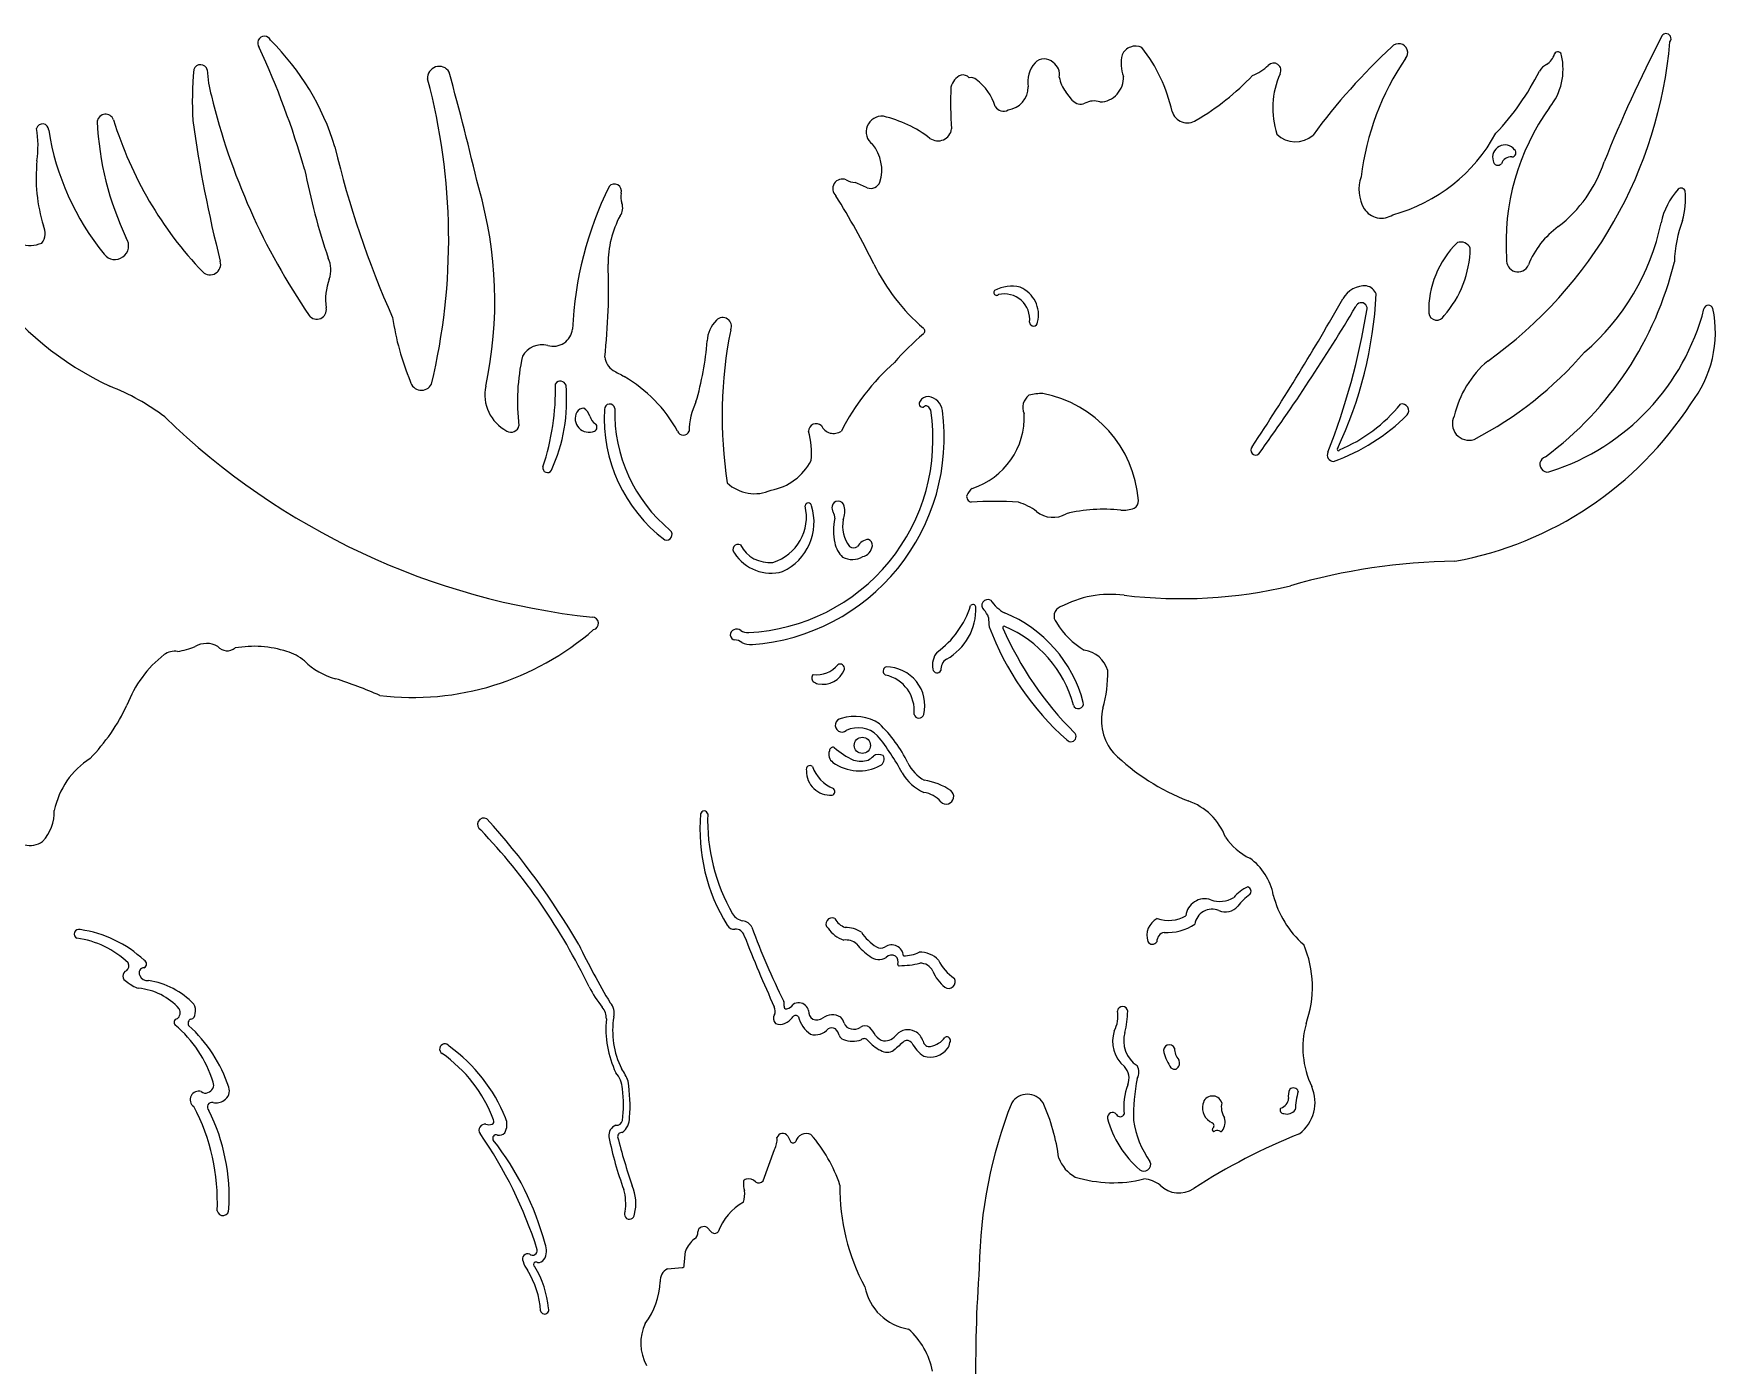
# Model space of a CAD drawing. Extents: x 0 to 13.3, y 0 to 13.3.
# Drawn here: x 5.59 to 13.35, y 7.13 to 13.28 of the extents above; entities that cross this region are included whole.
import ezdxf

# ---------------------------------------------------------------- set-up
doc = ezdxf.new("R2010")
doc.units = 0
doc.layers.add('WHITE', color=7, linetype='CONTINUOUS')

msp = doc.modelspace()

# ---------------------------------------------------------------- linework, layer by layer
at = {"layer": 'WHITE', "linetype": 'CONTINUOUS'}
for p, q in [((10.380164, 12.974137), (10.348915, 13.013197)), ((9.065309, 8.192258), (9.077712, 8.167453)), ((8.952478, 7.986813), (9.004556, 8.131504)), ((8.693239, 7.770578), (8.711842, 7.751974)), ((8.587819, 7.596945), (8.59379, 7.66263)), ((8.50992, 7.580187), (8.577742, 7.586868))]:
    msp.add_line(p, q, dxfattribs=at)
msp.add_circle((9.409567, 9.996758), 0.0375, dxfattribs=at)
for centre, radius, start, end in [((13.118643, 13.258826), 0.023353, -40.338891, 165.137743), ((6.650242, 13.238834), 0.031277, 23.647795, 220.504895), ((2.953131, 11.531922), 4.042025, 16.162962, 24.662073), ((5.85747, 12.420662), 1.168257, 16.859558, 45.322371), ((10.670284, 13.156904), 0.067683, 64.123216, 156.260705), ((10.133365, 12.770533), 0.721751, 12.189223, 38.294143), ((13.795929, 11.122638), 2.859683, 132.784228, 143.746903), ((11.88514, 13.19421), 0.041708, -41.021267, 139.299367), ((11.126567, 13.414563), 2.017125, -54.576963, -4.85887), ((12.619519, 13.181439), 0.016713, 0, 154.331368), ((19.224474, 10.114591), 6.890664, 152.795167, 158.055157), ((6.354904, 13.106431), 0.032377, 14.156958, 161.542324), ((7.456642, 13.077625), 0.053455, 30.393045, 185.067143), ((10.297982, 13.061667), 0.125217, 136.914835, 191.591991), ((10.249749, 13.105692), 0.059923, 46.941285, 136.15542), ((10.248219, 13.092154), 0.071323, -9.127212, 53.482391), ((10.771702, 13.144366), 0.168149, 166.313396, 200.839399), ((11.118876, 13.312606), 0.241547, -67.722633, -47.1128), ((11.307816, 13.11268), 0.033607, -28.639138, 136.939346), ((12.910156, 12.482914), 1.206188, 145.457935, 173.401109), ((12.605054, 13.066951), 0.082142, 117.178021, 149.696006), ((12.521524, 13.213275), 0.086502, -57.865871, -16.519529), ((12.364266, 13.117457), 0.279391, -39.006661, 13.238674), ((8.044823, 12.963836), 1.727405, 174.923658, 182.762453), ((6.937507, 13.141598), 0.551882, -177.169967, -164.545982), ((4.636682, 12.333358), 2.863849, -13.501829, 14.96536), ((-8.896228, 8.635714), 16.997002, 13.38553, 15.243757), ((9.89587, 13.018468), 0.078895, 112.829069, 167.627698), ((9.871462, 13.047775), 0.043849, 44.999945, 98.130103), ((9.910736, 13.041576), 0.038113, 49.397649, 102.529863), ((9.792121, 12.876689), 0.241116, 16.63033, 53.500661), ((10.46321, 13.104951), 0.146567, -170.531637, -141.243027), ((10.503067, 13.07836), 0.111658, -88.335371, 3.17644), ((10.360919, 13.891113), 1.168305, -59.694056, -43.352567), ((11.692849, 12.938179), 0.389224, 155.986881, 197.933544), ((11.498256, 13.622047), 1.156234, -43.739603, -26.374802), ((9.399789, 13.720793), 3.081028, -166.366075, -145.623877), ((11.148851, 12.959755), 1.332192, 176.746029, 185.060338), ((10.067782, 13.036505), 0.107537, -82.240491, 0), ((10.417371, 13.005444), 0.048626, -139.92274, -66.18218), ((10.478349, 12.883793), 0.087542, 71.372816, 118.179471), ((5.916829, 12.870485), 0.039615, 21.003916, 169.265051), ((7.643696, 13.403031), 1.767595, -162.947395, -136.308567), ((9.499484, 12.829004), 0.071972, 84.147103, 232.813182), ((9.381403, 12.357848), 0.557055, 52.324537, 76.988418), ((10.060597, 12.967399), 0.043282, -149.903133, -59.903132), ((10.909828, 12.944553), 0.074205, -163.054003, -56.794553), ((13.45071, 12.317107), 1.070394, 144.308003, 184.009539), ((5.138302, 12.763094), 0.467043, -8.358454, 10.038387), ((5.6259, 12.836762), 0.028765, 0.345909, 164.388069), ((6.840926, 13.022695), 1.200718, -171.100206, -140.799957), ((7.296885, 12.945318), 1.42058, -177.278365, -154.678544), ((12.409647, 13.73589), 6.149988, -172.005702, -165.838864), ((9.75849, 12.85123), 0.063995, -124.907732, -8.06738), ((11.40862, 12.90418), 0.121575, -135.078337, -48.078685), ((11.654491, 13.191866), 0.773009, -74.697875, -28.531267), ((6.573518, 13.006035), 1.493851, -171.107448, -115.202372), ((11.247643, 13.765509), 4.388982, -166.74913, -155.883974), ((9.313706, 12.652376), 0.185669, -17.264419, 39.977867), ((12.37537, 12.711141), 0.056989, 38.219388, 197.18003), ((12.407085, 12.732195), 0.019294, -88.051845, 47.4061), ((6.364287, 12.618734), 0.767721, 174.283658, 196.935424), ((10.056441, 13.292346), 3.283093, -168.843497, -161.420892), ((12.342419, 12.695979), 0.021559, -175.556249, -40.748601), ((12.402608, 12.666818), 0.046379, 83.646347, 161.014648), ((12.239495, 12.886712), 0.625416, -52.3237, -18.358721), ((9.747002, 11.83908), 1.677071, 153.91533, 177.278581), ((8.265556, 12.555601), 0.032428, -18.185217, 139.905314), ((9.317432, 12.566289), 0.044518, 66.383325, 228.245214), ((9.378275, 12.67656), 0.081716, -121.756976, -91.247786), ((9.124063, 11.944621), 0.697523, 63.763887, 68.783181), ((9.447266, 12.615146), 0.047255, -108.312758, -22.224881), ((11.875132, 12.562028), 0.173682, 159.966573, 210.534855), ((5.850532, 12.049091), 1.862978, -12.222621, 16.254864), ((8.243245, 12.477393), 0.060471, -36.593108, 20.886482), ((8.402235, 12.52978), 0.107028, 171.564649, 196.740404), ((6.077622, 10.536788), 3.780254, 26.41247, 31.876056), ((13.418231, 12.343263), 0.32878, 137.806601, 168.482855), ((13.188071, 12.547572), 0.021282, 22.788591, 129.117915), ((12.802559, 12.524203), 0.406364, -14.883672, 4.461697), ((8.698677, 12.221172), 0.462632, 151.581099, 180.480134), ((11.805629, 12.525783), 0.095491, -147.008567, -56.384171), ((13.759326, 12.207816), 0.602566, 159.399816, 177.964299), ((5.564758, 12.360553), 0.073701, -37.843106, 27.954081), ((12.863763, 12.059965), 0.41064, 126.111321, 157.875317), ((12.033737, 12.634401), 1.086002, -49.254765, -11.983849), ((5.565488, 12.459622), 0.155309, -105.325418, -68.281743), ((5.960152, 12.302797), 0.063182, -141.892126, 33.578023), ((12.464375, 12.002383), 0.441107, 134.400301, 181.373359), ((11.73161, 12.30072), 0.483988, -41.43539, -1.123312), ((12.171406, 12.272087), 0.048075, 23.467878, 109.009425), ((6.399322, 12.217751), 0.04913, -133.344114, 16.005065), ((6.8345, 12.191787), 0.122722, -20.326329, 26.375874), ((5.393433, 12.102015), 2.844965, -6.328285, 2.322298), ((10.276615, 12.610956), 0.903137, -154.233575, -130.370596), ((12.434951, 12.234991), 0.05252, 172.040959, 337.1801), ((11.618311, 12.598801), 1.582588, -53.383362, -13.504922), ((7.192918, 12.056702), 0.26031, 159.196017, 189.018006), ((10.098247, 11.958893), 0.157629, 75.350746, 119.640967), ((10.084549, 11.983848), 0.13834, -14.090776, 67.220887), ((11.728565, 12.002558), 0.115346, 86.031975, 151.243849), ((11.724981, 12.058029), 0.06071, 21.614652, 79.017973), ((10.0289, 12.086617), 0.012658, 132.864278, 313.597686), ((10.064966, 11.96338), 0.117301, -6.467137, 103.476563), ((0.911945, 18.152797), 12.327525, -33.352217, -29.630297), ((9.866065, 12.180089), 1.91795, -25.124829, -2.979641), ((11.712387, 12.013166), 0.027178, -19.447277, 160.732002), ((6.891936, 12.008563), 0.044499, -142.010989, 9.490264), ((8.444572, 12.146292), 1.215369, -171.766093, -157.302148), ((8.827521, 11.861539), 0.133602, 133.195206, 179.222768), ((8.76524, 11.931374), 0.040132, -23.354967, 136.619636), ((4.021068, 16.581464), 8.919075, -35.972297, -30.743036), ((8.50176, 12.541878), 3.280629, -21.305443, -9.434503), ((12.060746, 11.997488), 0.03778, -171.358126, -26.840955), ((12.258803, 12.279282), 1.069244, -72.092526, -14.49287), ((12.811715, 11.902947), 0.534773, -37.990847, 11.831489), ((13.314688, 12.006964), 0.021199, 15.397778, 167.111497), ((7.983876, 11.927556), 0.088391, -107.26914, -5.745531), ((10.766827, 11.517686), 2.004605, 168.554684, 188.881368), ((10.591325, 10.845342), 1.383432, 130.567036, 138.347493), ((9.680129, 11.909571), 0.01759, -49.177974, 49.177974), ((10.200124, 11.951082), 0.018626, -177.185817, -2.814183), ((7.932749, 11.74102), 0.105118, 76.304683, 150.591491), ((7.298477, 11.976973), 1.400072, -16.384141, -4.654931), ((11.436539, 12.940296), 1.726154, -62.526136, -40.833622), ((8.746033, 11.586422), 0.928058, 167.161735, 187.091504), ((8.30767, 11.800266), 0.087413, -172.217043, -123.773288), ((13.128715, 20.582809), 10.105841, -118.807198, -118.473617), ((10.287797, 10.948424), 1.095253, 131.80958, 152.90662), ((12.603382, 11.409447), 0.474606, 130.410996, 166.919524), ((5.555968, 10.675393), 1.050678, 52.860287, 68.712657), ((7.37455, 11.688089), 0.05234, -168.121779, -26.523231), ((7.856495, 11.615817), 0.189247, 168.150082, 242.552573), ((6.839507, 11.643473), 1.154226, -18.232828, 1.114419), ((7.258761, 11.591394), 0.786242, -24.395875, 4.911743), ((8.016114, 11.650847), 0.027165, 16.830259, 146.295221), ((7.971156, 11.121022), 0.670691, 29.165532, 59.583471), ((8.243181, 11.54833), 0.023836, 8.621654, 181.783604), ((8.954077, 11.437072), 0.344384, 155.104193, 178.391199), ((9.68839, 11.574505), 0.017203, 136.865209, 282.38229), ((9.713589, 11.561027), 0.045413, 88.871457, 146.234167), ((9.706095, 11.533619), 0.073294, 7.054542, 83.428059), ((10.218395, 11.557072), 0.068178, 125.541568, 205.220151), ((10.239629, 11.388195), 0.232463, 89.071294, 105.178726), ((10.141256, 11.086171), 0.544129, 4.353964, 79.180548), ((11.343602, 12.012485), 0.704276, -67.631046, -38.725589), ((11.900311, 11.541944), 0.030821, -39.627619, 103.638377), ((11.845253, 12.472547), 1.653516, -79.568699, -32.92578), ((8.516682, 13.910235), 3.34049, -134.139818, -96.067518), ((8.147308, 11.505161), 0.062939, 152.020232, 294.466158), ((8.123482, 11.516932), 0.036384, 87.927845, 150.788393), ((8.090791, 11.499934), 0.063274, 14.979251, 57.489795), ((8.210505, 11.532903), 0.0609, -164.168426, -121.657883), ((8.922138, 11.50699), 0.703952, 176.693787, 232.893364), ((8.974387, 11.534514), 0.707853, 178.592363, 230.414998), ((8.841828, 11.410552), 0.893921, -87.201349, 8.584841), ((8.829542, 11.416741), 0.957601, -85.659657, 7.553546), ((9.703453, 11.549743), 0.013882, 55.056957, 145.017143), ((9.694223, 11.532192), 0.033648, 20.527947, 59.295608), ((9.812092, 11.511746), 0.345008, -72.368482, 2.703862), ((11.283787, 12.159617), 0.903397, -70.569469, -44.868532), ((12.209373, 11.481855), 0.076732, 152.858273, 287.847179), ((7.788636, 11.479724), 0.03728, -121.308283, -12.193727), ((8.165063, 11.466165), 0.020092, -65.563868, 47.866937), ((8.583518, 11.45654), 0.028076, -162.018322, -20.428472), ((9.196664, 11.446737), 0.035119, 47.61471, 180.354489), ((8.790311, 11.346322), 0.384518, -5.165656, 15.104509), ((9.277388, 11.499396), 0.062997, -154.904372, -55.872694), ((11.224583, 11.359193), 0.022279, 133.635527, 311.291959), ((11.584315, 11.336872), 0.029199, 153.512337, 270), ((11.606483, 11.362263), 0.005253, 138.502741, 348.367011), ((7.956352, 11.277128), 0.02122, 165.781459, 330.396241), ((8.94254, 11.430407), 0.259473, -79.816466, -27.224945), ((12.572246, 11.294178), 0.035789, 106.204471, 295.359971), ((8.912131, 11.342701), 0.184217, -133.101669, -65.537318), ((9.9606, 11.123402), 0.074041, 126.467598, 158.369405), ((8.933937, 11.05016), 0.217698, -73.289028, 13.951028), ((8.934739, 11.027151), 0.252043, -64.912275, 17.429464), ((9.160211, 11.100854), 0.015105, 6.812435, 173.187565), ((9.31422, 11.094958), 0.044631, 172.728002, 208.530983), ((9.297853, 11.096464), 0.028211, 8.445335, 171.554665), ((9.223987, 11.076056), 0.104691, -20.811828, 13.56287), ((9.916487, 11.144802), 0.025407, 166.589529, 259.522116), ((10.014514, 9.409346), 1.713551, 86.136066, 93.434241), ((10.064828, 10.889517), 0.238555, 51.45412, 74.149182), ((10.646703, 11.124205), 0.037257, -62.206732, 5.04217), ((9.234283, 11.047919), 0.048168, -3.716473, 32.27572), ((9.573038, 10.987952), 0.296194, 168.93533, 191.06467), ((9.469568, 11.007528), 0.151006, 168.025364, 217.994008), ((10.289399, 11.169204), 0.120138, -129.191764, -59.440291), ((10.520233, 10.392759), 0.694073, 83.237754, 104.156646), ((10.605804, 11.269498), 0.187533, -91.174537, -71.897242), ((8.505821, 10.970004), 0.025823, -108.930997, 47.316215), ((9.445038, 10.881564), 0.066484, 96.248141, 150.232609), ((9.430042, 10.922634), 0.026195, -10.139213, 72.768197), ((8.836154, 10.900879), 0.023693, 62.196837, 226.237589), ((8.98871, 10.992969), 0.201163, -147.122179, -74.754439), ((8.979998, 10.990005), 0.149267, -152.826422, -83.639297), ((9.409765, 10.959283), 0.130493, -167.530523, -134.236299), ((9.363107, 10.949757), 0.094973, -117.855999, -59.403277), ((9.368945, 10.94238), 0.033334, -123.465984, -56.534016), ((9.398287, 10.924384), 0.057892, -76.860795, -6.308662), ((12.180137, 7.992157), 2.854423, 90.71268, 106.166625), ((10.88091, 12.832466), 2.158538, -97.015861, -76.484563), ((9.510897, 10.766168), 0.417278, -54.273503, -17.351775), ((9.670647, 10.624731), 0.262831, -60.911475, 2.36098), ((9.919792, 10.633061), 0.013693, 10.51055, 140.772187), ((9.988504, 10.642565), 0.027347, 61.182175, 229.324961), ((10.165091, 10.782489), 0.200371, -144.637565, -119.580588), ((10.339179, 10.593437), 0.044971, 110.648788, 221.585394), ((10.556536, 10.198253), 0.495572, 82.962045, 118.073184), ((8.162822, 10.559402), 0.029066, -77.314277, 88.48348), ((9.909447, 10.560125), 0.086927, 18.404859, 45.217039), ((10.231148, 10.585771), 0.239227, 179.568982, 189.902677), ((9.833637, 10.037257), 0.616514, 14.847413, 67.840499), ((10.627079, 10.758655), 0.376082, -148.756106, -120.882163), ((7.335386, 11.484076), 1.266302, -96.940309, -48.816884), ((8.823803, 10.507147), 0.023883, 106.360528, 263.635539), ((8.830481, 10.500026), 0.032893, 56.678387, 114.050684), ((8.8178, 10.423586), 0.059919, 54.255102, 86.789372), ((8.88025, 10.572411), 0.054963, -125.222244, -84.544551), ((11.215971, 10.9969), 1.301589, -159.667007, -131.469126), ((10.063577, 10.541173), 0.005763, 39.124352, 210.754948), ((11.484836, 11.157965), 1.555041, -156.513376, -134.864021), ((9.856389, 10.041805), 0.545723, 14.976697, 67.179255), ((6.520498, 9.990295), 0.540201, 128.073513, 159.17761), ((6.238438, 10.339874), 0.091296, 82.987783, 124.011076), ((6.210242, 10.731561), 0.303633, -82.555268, -66.739462), ((6.383381, 10.361594), 0.105436, 60.665666, 120.322168), ((6.479145, 10.492177), 0.058658, -138.762754, -51.324204), ((6.601923, 9.964132), 0.489882, 71.94402, 100.125377), ((6.700876, 10.235641), 0.201318, 48.447243, 74.77036), ((8.894206, 10.547062), 0.085532, -118.950916, -84.76244), ((9.8306, 10.366634), 0.097354, 141.365636, 191.003983), ((10.416488, 10.306217), 0.130859, 16.204279, 82.288845), ((7.06225, 10.619809), 0.326249, -134.295187, -104.913715), ((9.197246, 10.307823), 0.021223, 131.687191, 228.312809), ((9.198989, 10.447696), 0.125034, -97.286126, -39.083119), ((9.22894, 10.382749), 0.104279, -103.742248, -19.672359), ((9.306737, 10.351151), 0.020694, -9.755311, 121.11204), ((9.526181, 10.339485), 0.02092, 109.938734, 241.190336), ((9.519047, 10.180043), 0.179108, -13.107299, 90), ((9.754509, 10.351357), 0.019752, -170.362833, -28.561766), ((9.829727, 10.34619), 0.058028, 122.644756, 184.225496), ((9.968503, 10.326711), 0.573869, -16.055676, 1.60007), ((6.38658, 8.438839), 1.957292, 66.009945, 72.403723), ((9.211669, 10.322752), 0.041972, -132.836788, -100.294975), ((9.482271, 10.15767), 0.166948, -6.273785, 78.309339), ((5.196281, 10.566121), 0.904738, -44.121188, -25.10069), ((10.406277, 10.190124), 0.023844, -162.195785, 12.378579), ((10.743955, 10.112722), 0.230688, 166.13694, 220.649343), ((9.316045, 10.089574), 0.031445, 96.419724, 308.637161), ((9.374258, 9.920856), 0.209277, 56.962732, 107.1553), ((9.025557, 9.619662), 0.66435, 26.554867, 45.843946), ((9.670854, 10.146737), 0.023786, -162.097635, -17.902365), ((9.39157, 9.954112), 0.124187, 44.728171, 116.747142), ((8.618591, 9.34662), 1.106593, 28.206084, 38.899214), ((10.371921, 10.037732), 0.024083, -137.952396, 48.532096), ((6.046955, 9.620928), 0.374049, 122.538798, 168.398759), ((9.301817, 9.956077), 0.047046, 160.225141, 233.965857), ((9.274992, 9.970405), 0.017519, 72.580826, 174.798011), ((9.497637, 10.220586), 0.319012, -132.959379, -113.747895), ((9.399642, 9.999475), 0.080019, -62.363793, -40.579658), ((9.484798, 9.911302), 0.04358, 61.50087, 124.020273), ((9.477252, 9.932964), 0.032863, -62.623924, 30.415379), ((11.274784, 10.67938), 1.006094, -134.55378, -111.059392), ((9.1682, 9.886331), 0.017428, 51.005661, 202.73304), ((9.261143, 9.876073), 0.109074, 178.149014, 274.630365), ((9.344075, 9.958381), 0.174979, -160.466955, -112.672373), ((9.39457, 10.084205), 0.205223, -125.931679, -61.541456), ((9.402963, 10.047809), 0.123921, -105.826383, -74.173617), ((9.780939, 9.977209), 0.215867, -150.113291, -113.838151), ((9.788698, 9.998647), 0.187724, -154.104751, -119.690486), ((9.265896, 9.783809), 0.016945, -76.166764, 50.707575), ((9.675095, 9.654715), 0.126419, 40.221773, 81.539053), ((9.652812, 9.544639), 0.294076, 55.758111, 81.611146), ((9.796809, 9.760361), 0.034799, -136.367618, 51.890508), ((10.82052, 9.472899), 0.283201, 20.704041, 70.885086), ((5.474647, 9.692121), 0.205939, -42.395886, 1.120792), ((7.662821, 9.632036), 0.02916, 61.888876, 241.02572), ((5.164223, 7.376359), 3.393614, 30.077495, 42.24189), ((9.50258, 9.610335), 0.84263, 175.220882, 211.812924), ((8.679454, 9.676857), 0.016979, 12.523935, 167.476065), ((9.559475, 9.650327), 0.863974, 177.996048, 209.939144), ((5.568986, 9.632272), 0.097861, -105.37233, -53.835396), ((5.613419, 7.668957), 2.810075, 25.564096, 43.591164), ((11.321911, 9.732718), 0.285351, -145.968595, -115.726577), ((11.043524, 9.257562), 0.267284, 10.424745, 54.68155), ((11.250559, 9.193736), 0.16172, 112.52423, 141.588827), ((11.182005, 9.322491), 0.021659, -40.348101, 72.250272), ((10.989456, 9.201113), 0.087315, 70.985862, 173.952233), ((11.023742, 9.159927), 0.080441, 67.14829, 171.547136), ((11.059628, 9.401855), 0.12534, -109.444299, -59.182471), ((11.085221, 9.301582), 0.073989, -114.123358, -39.460404), ((11.347655, 9.096867), 0.25888, 125.177182, 142.47333), ((11.737324, 9.41317), 0.444073, -166.024718, -130.902164), ((8.816204, 9.182092), 0.033683, -151.742719, -81.586102), ((8.870114, 9.254845), 0.06924, -148.952478, -100.064568), ((8.851878, 9.134402), 0.052628, 25.619662, 83.304982), ((9.26879, 9.173368), 0.027114, 59.991805, 229.953009), ((9.363577, 9.244239), 0.094041, -149.738659, -110.611318), ((10.809528, 9.119184), 0.086859, 116.603582, 198.636162), ((10.821658, 9.350337), 0.161749, -108.38918, -59.961434), ((10.820167, 9.350461), 0.217521, -94.552844, -55.242918), ((5.793016, 9.126007), 0.021374, 69.97529, 247.026616), ((5.731487, 8.693258), 0.41648, 45.926851, 82.662972), ((5.725584, 8.612938), 0.538366, 46.679094, 82.018769), ((8.824827, 9.10775), 0.041187, 13.778349, 95.146294), ((14.364359, 11.249689), 5.898374, -158.809034, -155.354483), ((12.32584, 10.431437), 3.655783, -159.6004, -153.760796), ((9.373257, 9.237788), 0.14872, -145.059421, -109.535407), ((9.334331, 9.02357), 0.074843, 49.176035, 98.299985), ((9.333611, 9.028492), 0.127764, 55.988718, 91.407866), ((9.604239, 9.269123), 0.24045, -145.923445, -122.629671), ((10.748351, 9.102678), 0.023937, -151.965808, -31.453011), ((10.812881, 9.090658), 0.044113, 103.076712, 180.61095), ((6.087685, 8.987626), 0.018473, -67.065831, 66.849069), ((11.697072, 10.840124), 4.005085, -153.884212, -149.514277), ((9.593976, 9.242823), 0.26617, -142.341425, -124.404687), ((9.486312, 9.079037), 0.0703, -127.433607, -61.482543), ((9.49443, 9.097103), 0.03637, -123.065505, -56.934496), ((9.544906, 9.021469), 0.054564, 4.237969, 124.153676), ((9.544631, 8.99694), 0.032032, 55.110758, 140.612779), ((9.540474, 8.996472), 0.034935, -17.429872, 49.95031), ((9.600304, 9.187419), 0.16192, -90.347848, -63.784276), ((9.676348, 8.925486), 0.116755, 43.522301, 92.216127), ((9.953875, 9.099041), 0.214185, -154.219948, -123.951547), ((10.984304, 8.880871), 0.502348, -19.711501, 23.046273), ((6.023937, 8.931814), 0.026847, 113.078463, 249.039416), ((5.995413, 8.979222), 0.028977, -51.599866, 27.226213), ((6.095585, 8.946443), 0.024181, 91.663085, 209.385137), ((6.111937, 8.95245), 0.041469, -154.471372, -85.75696), ((9.57835, 8.984351), 0.004837, 159.968268, 290.031732), ((9.575368, 9.423064), 0.443282, -89.40044, -77.045599), ((9.676785, 8.925028), 0.066068, 27.187125, 91.773276), ((9.888902, 9.011036), 0.163193, -159.997446, -126.931576), ((6.110704, 9.013473), 0.143801, -132.08064, -106.650615), ((6.042569, 8.590407), 0.286563, 41.656037, 84.607299), ((6.062406, 8.553292), 0.361647, 43.579187, 81.63709), ((8.76318, 9.214652), 0.699219, -151.551146, -142.352753), ((9.808215, 8.905594), 0.030447, -124.783704, 31.213824), ((6.227177, 8.763111), 0.034432, -54.830883, 31.055205), ((6.272798, 8.772817), 0.059571, -13.22338, 29.993295), ((8.149607, 8.736751), 0.078584, -1.831278, 40.292218), ((8.198008, 8.76115), 0.067006, -15.636887, 44.661089), ((8.96477, 8.771402), 0.042804, -24.189032, 25.827737), ((9.003412, 8.799248), 0.046174, -7.406486, 20.136361), ((9.057863, 8.789523), 0.009449, 156.462886, 290.065707), ((9.05103, 8.826201), 0.046654, -77.528892, -33.080801), ((9.115747, 8.764914), 0.044044, 44.033753, 125.577389), ((9.122893, 8.764469), 0.03957, 12.223782, 51.712616), ((9.208244, 8.770771), 0.046724, 177.453288, 234.869846), ((10.61049, 8.766666), 0.024179, 7.426961, 171.812856), ((6.250406, 8.717865), 0.017434, 101.232742, 224.28434), ((5.882825, 8.278605), 0.555427, 17.103928, 50.258271), ((6.318045, 8.714002), 0.020353, 111.45194, 210.496848), ((5.859275, 8.214517), 0.658756, 18.047231, 47.948679), ((6.30603, 8.757349), 0.024828, -79.388762, 4.251579), ((8.70536, 8.689591), 0.479293, 174.654909, 205.165334), ((8.645514, 8.679163), 0.388279, 170.523632, 206.707665), ((9.034713, 8.737427), 0.034998, 151.989114, 223.90778), ((9.030169, 8.749546), 0.041851, -119.598114, -60.401886), ((9.022992, 8.786585), 0.078532, -69.230417, -32.697125), ((9.101999, 8.733242), 0.016916, 40.204644, 139.795354), ((9.25348, 8.780462), 0.143237, -165.319533, -125.290147), ((9.198684, 8.779287), 0.049837, -110.344779, -56.01862), ((9.27091, 8.680838), 0.072331, 57.356552, 127.838073), ((9.268535, 8.663142), 0.030167, 56.682216, 123.317782), ((9.280132, 8.706632), 0.046049, 10.012579, 49.683601), ((9.360669, 8.724844), 0.036641, -163.826273, -95.142833), ((9.37135, 8.742712), 0.056125, -104.407261, -59.09984), ((9.421877, 8.665969), 0.03589, 52.790003, 127.209996), ((9.303405, 8.56348), 0.19191, 29.502996, 43.077745), ((10.452518, 8.74459), 0.136448, -28.707214, 10.779404), ((10.182539, 8.777641), 0.451995, -13.630928, -0.99506), ((11.86109, 8.602362), 0.418344, 164.886575, 205.584911), ((7.483101, 8.594796), 0.024319, 33.018084, 236.801497), ((9.192359, 8.738135), 0.077661, -106.171911, -39.868931), ((9.233481, 8.63611), 0.073446, 17.727025, 45.340289), ((9.329761, 8.664671), 0.027042, -166.749359, -105.848639), ((9.365574, 8.756561), 0.125568, -110.122065, -71.99152), ((9.418745, 8.622664), 0.020386, 37.277691, 134.740483), ((9.578684, 8.757516), 0.188845, -139.555669, -116.918252), ((9.519363, 8.691175), 0.059125, -145.856414, -101.523721), ((9.512846, 8.699951), 0.06692, -94.537898, -34.042194), ((10.442599, 7.620632), 1.31357, 129.720544, 132.497747), ((9.619557, 8.61157), 0.072252, 63.004009, 135.190602), ((9.616521, 8.60651), 0.027886, 39.486269, 118.605604), ((9.780531, 8.695697), 0.159401, -153.367264, -123.236467), ((9.620302, 8.611196), 0.072252, 15.901574, 63.665471), ((9.718122, 8.635266), 0.028654, -171.421113, -76.807836), ((9.705661, 8.711394), 0.105747, -79.648975, -36.165843), ((9.799316, 8.633844), 0.017263, -31.341115, 118.674163), ((9.751719, 8.634596), 0.063095, -36.312819, -8.87188), ((10.717707, 8.631145), 0.153196, 161.777864, 229.802147), ((10.751129, 8.631853), 0.135156, 163.109862, 237.048549), ((7.101392, 8.044111), 0.645732, 20.239542, 55.214525), ((7.049876, 7.985081), 0.770621, 22.260496, 53.939553), ((9.524196, 8.639503), 0.059148, -121.614696, -58.385304), ((9.722796, 8.658466), 0.10056, -107.137593, -37.512714), ((10.82656, 8.588596), 0.026485, 22.675773, 199.776132), ((11.027234, 8.638109), 0.233051, -165.468733, -146.072571), ((10.922664, 8.59437), 0.071803, 176.457359, 222.647103), ((10.84244, 8.530221), 0.031491, -60.504412, 29.491783), ((8.185241, 8.406148), 0.117441, 2.546847, 42.692871), ((8.122599, 8.378541), 0.21657, 18.134263, 35.614428), ((10.562971, 8.460441), 0.077478, -23.15899, 43.865636), ((10.622799, 8.487715), 0.062838, -27.048482, 29.271629), ((10.851618, 8.531788), 0.029658, -126.780804, -77.684157), ((6.346426, 8.361589), 0.039024, 71.459065, 235.621672), ((6.377111, 8.419174), 0.027528, -131.597502, -63.107257), ((6.380144, 8.429239), 0.035874, -74.779762, 20.76837), ((6.440216, 8.401346), 0.048574, -60.813707, 20.806234), ((7.736081, 8.338089), 0.571203, -7.370601, 7.370601), ((7.600825, 8.330343), 0.736714, -3.980461, 9.028077), ((10.171235, 8.299975), 0.086401, 33.201171, 146.676965), ((10.914978, 8.329237), 0.298295, 160.263373, 186.672441), ((11.46234, 8.292182), 0.801165, 167.971762, 181.933447), ((11.439536, 8.380932), 0.06414, 153.751729, 192.151331), ((11.398533, 8.391036), 0.024628, 19.869845, 132.136944), ((11.725021, 8.305108), 0.317645, 162.730431, 178.345689), ((11.315703, 8.349127), 0.183064, -52.424955, 23.355822), ((5.484796, 7.888568), 0.948281, -2.401588, 27.70087), ((6.408077, 8.327193), 0.021501, 75.799877, 227.414085), ((5.60039, 7.914137), 0.887048, -3.66758, 26.603011), ((6.427724, 8.40404), 0.057818, -104.393593, -51.263491), ((12.112994, 7.555983), 2.163889, 158.545819, 179.188977), ((9.401418, 7.970426), 0.922594, 7.49161, 24.109351), ((11.052441, 8.322679), 0.073318, 165.460472, 247.831943), ((11.025644, 8.333487), 0.044821, 17.932014, 170.239234), ((11.164682, 8.328063), 0.098293, 168.721299, 211.294404), ((11.35225, 8.312405), 0.015, 137.792692, 280.922795), ((11.32636, 8.370865), 0.05059, -73.013879, -3.893034), ((11.370233, 8.340922), 0.045818, -109.296687, -35.556823), ((7.66824, 8.220436), 0.027902, 82.023104, 214.483026), ((7.686582, 8.292567), 0.046793, -108.012774, -71.987226), ((7.694437, 8.260884), 0.014422, -62.699986, 27.300018), ((7.692696, 8.246241), 0.076799, -29.723632, 23.61553), ((8.288488, 8.197128), 0.048807, 109.946528, 188.590657), ((8.275424, 8.270506), 0.027732, -97.428212, -11.851288), ((8.247375, 8.279145), 0.088382, -52.103832, 0.037729), ((10.564116, 8.278339), 0.023603, 39.581591, 188.388404), ((11.01257, 8.405482), 0.489542, -164.528965, -131.215101), ((10.60021, 8.302938), 0.020295, -151.900141, -24.328246), ((11.077259, 8.321926), 0.419488, -172.221604, -144.193675), ((11.032077, 8.222973), 0.007876, 138.634208, 311.366065), ((11.016909, 8.241032), 0.015841, -54.238566, 60.219132), ((11.015785, 8.256957), 0.067931, -35.964092, 17.166146), ((6.015479, 7.068768), 1.986536, 17.578331, 34.87477), ((7.719158, 8.183558), 0.015468, 66.167679, 213.359607), ((6.640614, 7.344869), 1.350836, 15.040513, 37.920636), ((7.732524, 8.235029), 0.037994, -100.794542, -45), ((9.705606, 8.470769), 1.492062, -169.147358, -159.419685), ((8.298578, 8.191436), 0.018228, 80.257252, 184.763639), ((11.115184, 8.908177), 2.924349, -165.782002, -161.148323), ((8.918064, 8.177587), 0.098002, -28.049126, 4.957473), ((9.041763, 8.179093), 0.026977, 29.209385, 165.040673), ((9.090114, 8.177014), 0.01566, -142.371295, -37.628702), ((9.150838, 8.155346), 0.049815, 64.125152, 165.934222), ((8.660663, 7.751821), 0.680493, 18.418857, 41.212576), ((12.481581, 5.568478), 2.838594, 111.801826, 122.91772), ((11.047726, 8.195872), 0.023625, 51.24734, 116.237448), ((11.063861, 8.223971), 0.009769, -97.926175, -45.008776), ((10.478307, 8.155734), 0.174719, -158.152534, -119.85168), ((10.710318, 8.062329), 0.030263, -56.040078, 27.934242), ((8.885475, 7.955063), 0.040693, 40.364474, 107.744692), ((10.56686, 8.5768), 0.5989, -107.041914, -76.219104), ((10.70862, 8.063612), 0.032283, -125.187736, -54.812262), ((10.698518, 7.850648), 0.144911, 53.513273, 85.644263), ((8.07497, 7.881132), 0.242703, -8.563451, 15.57044), ((8.165924, 7.883411), 0.198544, -14.831236, 23.715004), ((9.023448, 7.978577), 0.162802, 179.000096, 193.480287), ((8.873173, 7.981317), 0.012503, 90.460826, 179.539307), ((8.764662, 7.922903), 0.10202, -19.767095, 10.003972), ((8.930963, 8.007578), 0.029902, -118.968706, -43.984141), ((10.280264, 7.955041), 0.97404, 179.306477, 208.069409), ((10.871258, 8.051148), 0.12062, -135.866172, -55.836927), ((6.458861, 7.853561), 0.027034, -169.926632, 8.152748), ((8.334646, 7.83269), 0.023207, 147.989242, 359.751615), ((8.99823, 7.653356), 0.272339, 120.33833, 158.769775), ((8.677736, 7.746807), 0.02838, 56.888695, 169.508477), ((7.88006, 7.663693), 0.07243, -33.613047, 25.973035), ((8.725868, 7.609086), 0.142518, 129.862203, 157.932505), ((8.616655, 7.746893), 0.033562, -57.836908, 8.707473), ((8.728108, 7.764477), 0.020516, -142.452726, -37.547274), ((7.864106, 7.626357), 0.023598, 64.099585, 210.042618), ((7.977472, 7.654487), 0.139629, -163.376872, -144.589106), ((7.887258, 7.665696), 0.022203, -125.342979, 7.830851), ((7.903453, 7.600178), 0.011708, 53.632456, 244.440035), ((7.911819, 7.645677), 0.0361, -92.259871, -37.706343), ((7.544515, 7.36684), 0.380267, 2.903999, 32.934097), ((7.517149, 7.357765), 0.446215, 5.238838, 31.305031), ((8.540734, 7.523437), 0.064576, 118.501339, 182.008267), ((8.579024, 7.595663), 0.008888, -98.292737, 8.292567), ((16.174079, 7.127196), 6.241688, 175.778965, 181.067018), ((8.138772, 7.53202), 0.3376, -37.114506, -1.840982), ((9.662788, 7.545741), 0.246911, -168.547601, -99.256491), ((7.943152, 7.39154), 0.019626, -163.923168, 20.793119), ((8.59549, 7.236971), 0.208568, 154.028065, 209.32867), ((9.381997, 7.03517), 0.359637, 11.664241, 47.907864)]:
    msp.add_arc(centre, radius, start, end, dxfattribs=at)

doc.saveas('drawing.dxf')
